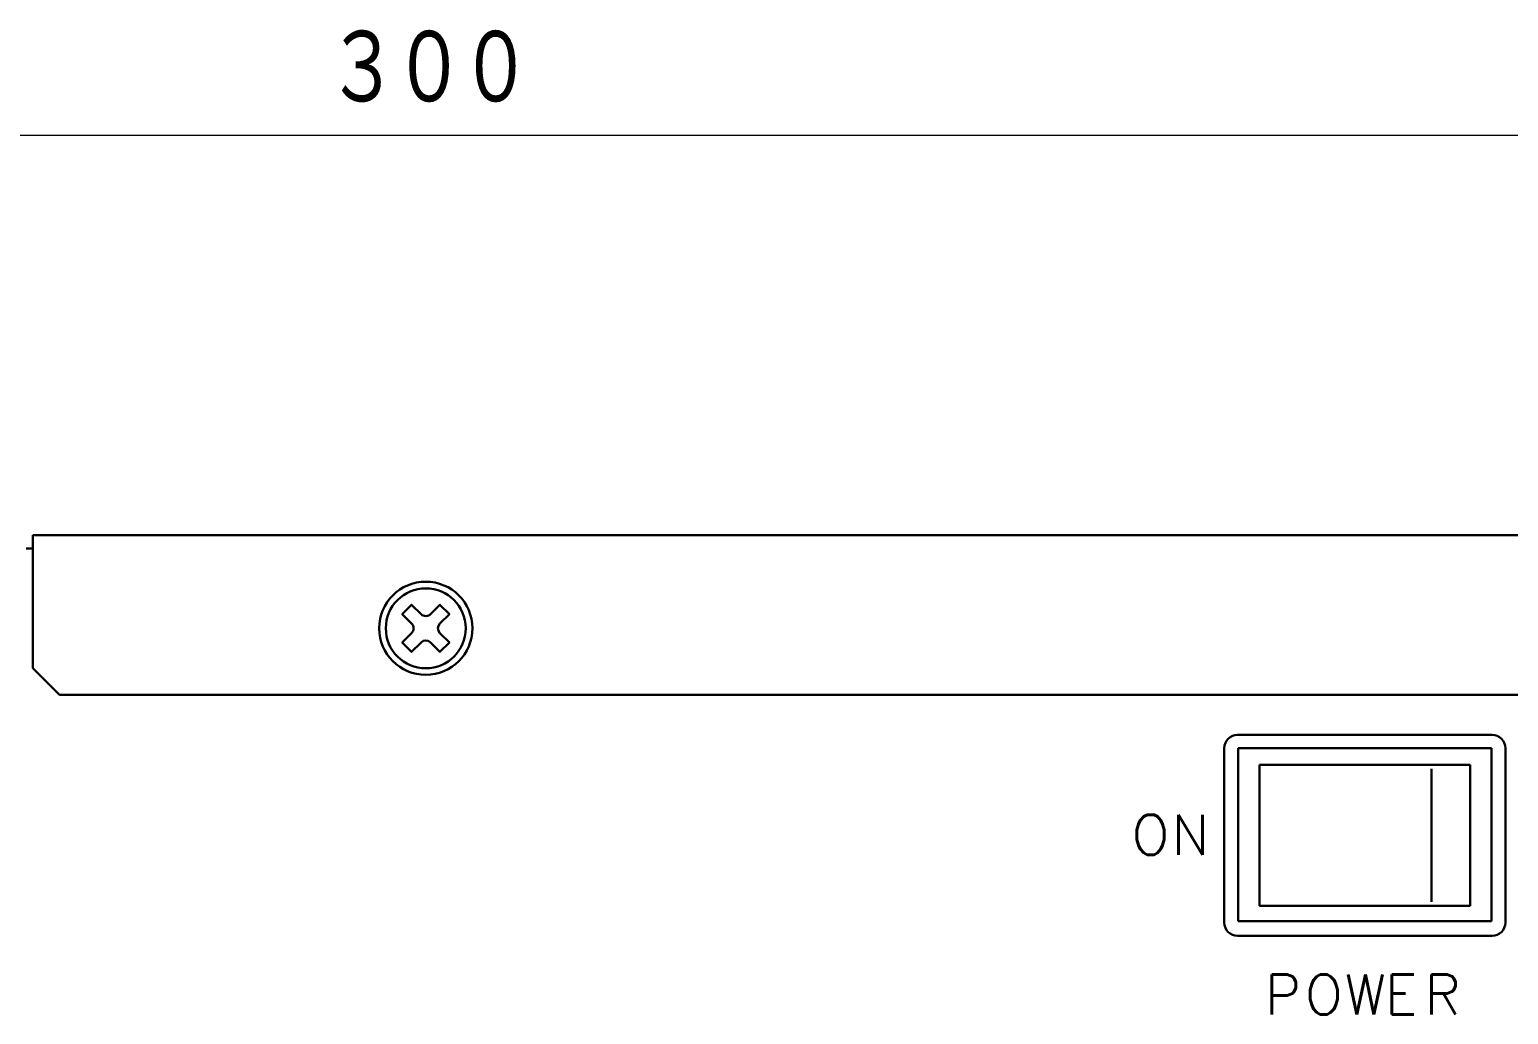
# Model space of a CAD drawing. Header units: millimetres. Extents: x 338 to 902, y 281 to 644.
# Drawn here: x 672.3 to 783.4, y 369.6 to 443.5 of the extents above; entities that cross this region are included whole.
import ezdxf

# ---------------------------------------------------------------- set-up
doc = ezdxf.new("R2010")
doc.units = ezdxf.units.MM
doc.layers.get('0').update_dxf_attribs({"lineweight": 30})
doc.layers.add('寸法', color=7, linetype='Continuous', lineweight=15)
doc.styles.add('BIGFONT', font='txt.shx', dxfattribs={"bigfont": 'bigfont'})
doc.styles.get("Standard").update_dxf_attribs({"font": 'txt', "bigfont": 'extfont2.shx'})

# ---------------------------------------------------------------- blocks, each defined once
blk = doc.blocks.new('A$C14CE2B2E')
for p, q in [((330.5, 90), (330.5, 80)), ((330.5, 90), (510, 90)), ((330.5, 90), (510, 90)), ((330.5, 89), (330, 89)), ((330.5, 80), (332.5, 78)), ((332.5, 78), (508, 78)), ((332.5, 78), (508, 78)), ((440.05, 75), (420.95, 75)), ((419.95, 74), (419.95, 60.9)), ((421, 74), (421, 61)), ((421, 74), (440, 74)), ((440, 74), (440, 61)), ((441.05, 60.9), (441.05, 74)), ((422.6, 72.75), (438.4, 72.75)), ((422.6, 62.15), (422.6, 72.75)), ((435.5, 72.45), (435.5, 62.45)), ((438.4, 72.75), (438.4, 62.15)), ((438.4, 62.15), (422.6, 62.15)), ((421, 61), (440, 61)), ((420.95, 59.9), (440.05, 59.9))]:
    blk.add_line(p, q)
for points in [[(358.9394, 83.3536), (358.2323, 84.0607), (358.2323, 84.0607), (358.9394, 84.7678), (358.9394, 84.7678), (359.6465, 84.0607)], [(360.3536, 84.0606), (361.0607, 84.7677), (361.7678, 84.0606), (361.0607, 83.3535)], [(358.9394, 82.6464), (358.2323, 81.9393), (358.9394, 81.2322), (359.6465, 81.9393)], [(360.3536, 81.9394), (361.0607, 81.2323), (361.7678, 81.9394), (361.0607, 82.6465)]]:
    blk.add_lwpolyline(points)
for radius in [3.5, 3]:
    blk.add_circle((360, 83), radius)
for centre, radius, start, end in [((358.5858, 83), 0.5, 0, 45), ((360, 84.4142), 0.5, 225, 315), ((361.4142, 83), 0.5, 135, 225), ((358.5858, 83), 0.5, 315, 0), ((360, 81.5858), 0.5, 45, 135), ((420.95, 74), 1, 90, 180), ((440.05, 74), 1, 0, 90), ((420.95, 60.9), 1, 180, 270), ((440.05, 60.9), 1, 270, 0)]:
    blk.add_arc(centre, radius, start, end)
for s, p in [('O', (413, 66)), ('N', (416, 66)), ('P', (423, 54)), ('O', (426, 54)), ('W', (429, 54)), ('E', (432, 54)), ('R', (435, 54))]:
    blk.add_text(s, height=3).set_placement(p)
blk = doc.blocks.new('A$C2BD77727')
blk.add_line((510, 125), (210, 125))
at = {"style": 'BIGFONT', "width": 0.833}
for s, p in [('３', (352.4999, 127)), ('０', (357.5, 127)), ('０', (362.5001, 127))]:
    blk.add_text(s, height=6, dxfattribs=at).set_placement(p)

msp = doc.modelspace()

# ---------------------------------------------------------------- block references
msp.add_blockref('A$C14CE2B2E', (342.08, 315.59))
at = {"layer": '寸法'}
msp.add_blockref('A$C2BD77727', (342.08, 310.59), dxfattribs=at)

doc.saveas('drawing.dxf')
